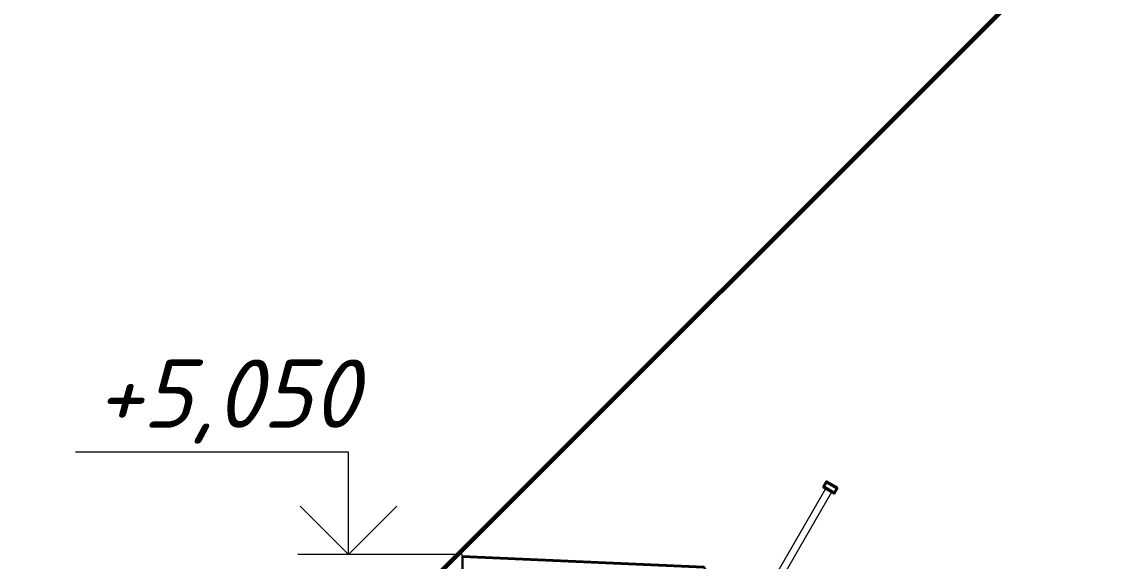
# Model space of a CAD drawing. Header units: millimetres. Extents: x 3914 to 443608, y -156176 to 78197.
# Drawn here: x 432097 to 435319, y 2733 to 4313 of the extents above; entities that cross this region are included whole.
import ezdxf

# ---------------------------------------------------------------- set-up
doc = ezdxf.new("R2010")
doc.units = ezdxf.units.MM
for name, color, linetype, lineweight in [('0) клиннинг', 90, 'Continuous', 60), ('A-GENM', 7, 'Continuous', 9), ('A-GENM-1', 7, 'Continuous', 25), ('G-ANNO-DIMS', 7, 'Continuous', 9), ('G-ANNO-DIMS-1', 7, 'Continuous', 20), ('Ограждение', 7, 'Continuous', 9), ('Ограждение-1', 7, 'Continuous', 25)]:
    doc.layers.add(name, color=color, linetype=linetype, lineweight=lineweight)
doc.styles.add('ISOCPEUR_I_1', font='isocpeui.ttf', dxfattribs={"height": 230})

# ---------------------------------------------------------------- blocks, each defined once
blk = doc.blocks.new('парапет9 - парапет-22867712-АР2_Фасад в А-Г копия 1')
at = {"layer": 'A-GENM-1'}
for p, q in [((6490.5, 5018.9), (5782, 5050)), ((5782, 5050), (5782, 4903)), ((5784, 4903), (5784, 5047.9)), ((5784, 5047.9), (6489.3, 5016.9)), ((6489.3, 5016.9), (6525.8, 4953.8)), ((6527.5, 4954.8), (6490.5, 5018.9)), ((6470.6, 4984), (5839.6, 4984)), ((5839.6, 4984), (5839.6, 4952)), ((5841.6, 4952), (5841.6, 4982)), ((5841.6, 4982), (6468.6, 4982)), ((6468.6, 4982), (6468.6, 4952)), ((6470.6, 4952), (6470.6, 4984)), ((5839.6, 4952), (5841.6, 4952)), ((6468.6, 4952), (6470.6, 4952)), ((6512, 4955.7), (6510.5, 4954.3)), ((6510.5, 4954.3), (6514.5, 4947.3)), ((6516.2, 4948.3), (6512, 4955.7)), ((5810.7, 4911), (5791.9, 4898.7)), ((5793, 4897.1), (5812.2, 4909.5)), ((5812.2, 4909.5), (5810.7, 4911))]:
    blk.add_line(p, q, dxfattribs=at)
for centre, radius, start, end in [((6521, 4951), 7.5, 210, 30), ((6521, 4951), 5.5, 210, 30), ((5789.1, 4903), 7.12, 180, 303), ((5789.1, 4903), 5.12, 180, 303)]:
    blk.add_arc(centre, radius, start, end, dxfattribs=at)
blk = doc.blocks.new('О_Общий_Балясина наклонная_Труба_ГОСТ 8645-68 - О_Общий_Балясина наклонная_Труба_ГОСТ 8645-68-31027892-АР2_Фасад в А-Г копия 1')
at = {"layer": 'Ограждение'}
for p, q in [((6846.2, 5247.6), (6638.7, 4888.2)), ((6863.5, 5237.6), (6656, 4878.2)), ((6846.2, 5247.6), (6863.5, 5237.6)), ((6656, 4878.2), (6638.7, 4888.2))]:
    blk.add_line(p, q, dxfattribs=at)
blk = doc.blocks.new('ОГР_Влож_Поручень_Труба_ГОСТ 8645-68 - ОГР_Влож_Поручень_Труба_ГОСТ 8645-68-31075305-АР2_Фасад в А-Г копия 1')
at = {"layer": 'Ограждение-1'}
for p, q in [((6847.8, 5269.9), (6837.8, 5252.6)), ((6837.8, 5252.6), (6872.4, 5232.6)), ((6841.9, 5253.7), (6848.9, 5265.8)), ((6871.3, 5236.7), (6841.9, 5253.7)), ((6882.4, 5249.9), (6847.8, 5269.9)), ((6848.9, 5265.8), (6878.3, 5248.8)), ((6878.3, 5248.8), (6871.3, 5236.7)), ((6872.4, 5232.6), (6882.4, 5249.9))]:
    blk.add_line(p, q, dxfattribs=at)
blk = doc.blocks.new('Высотные отметки - Стрелка_Верх-17668718-АР2_Фасад в А-Г копия 1')
at = {"layer": 'G-ANNO-DIMS'}
for p, q in [((-1028.2, 600), (-1828.2, 600)), ((-1028.2, 300), (-1028.2, 600)), ((-876.6, 300), (-1176.6, 300))]:
    blk.add_line(p, q, dxfattribs=at)
at = {"layer": 'G-ANNO-DIMS-1'}
for q in [(-1169.7, 441.4), (-886.8, 441.4)]:
    blk.add_line((-1028.2, 300), q, dxfattribs=at)

msp = doc.modelspace()

# ---------------------------------------------------------------- linework, layer by layer
at = {"layer": 'G-ANNO-DIMS'}
for p, q in [((433386.4, 2752.3), (433053.3, 2752.3)), ((433386.4, 2747.2), (433386.4, 2752.3))]:
    msp.add_line(p, q, dxfattribs=at)

# ---------------------------------------------------------------- block references
at = {"layer": 'A-GENM'}
msp.add_blockref('парапет9 - парапет-22867712-АР2_Фасад в А-Г копия 1', (427604.4, -2302.8), dxfattribs=at)
at = {"layer": 'G-ANNO-DIMS'}
msp.add_blockref('Высотные отметки - Стрелка_Верх-17668718-АР2_Фасад в А-Г копия 1', (434081.6, 2452.3), dxfattribs=at)
at = {"layer": 'Ограждение'}
for name in ['ОГР_Влож_Поручень_Труба_ГОСТ 8645-68 - ОГР_Влож_Поручень_Труба_ГОСТ 8645-68-31075305-АР2_Фасад в А-Г копия 1', 'О_Общий_Балясина наклонная_Труба_ГОСТ 8645-68 - О_Общий_Балясина наклонная_Труба_ГОСТ 8645-68-31027892-АР2_Фасад в А-Г копия 1']:
    msp.add_blockref(name, (427604.4, -2302.8), dxfattribs=at)

# ---------------------------------------------------------------- texts
at = {"layer": 'G-ANNO-DIMS', "insert": (432312.7, 3323.6), "char_height": 200, "width": 841.377, "attachment_point": 1, "line_spacing_factor": 1.149209, "style": 'ISOCPEUR_I_1', "bg_fill": 3, "box_fill_scale": 1.25, "bg_fill_color": 256, "bg_fill_true_color": 13158600, "bg_fill_transparency": 0}
msp.add_mtext('+5,050', dxfattribs=at)

# ---------------------------------------------------------------- next in the draw order: hatches: boundary and pattern name
at = {"layer": '0) клиннинг'}
h = msp.add_hatch(dxfattribs=at)
h.set_pattern_fill('ANSI31', color=256, scale=888)
h.paths.add_polyline_path([(437806.4, 11627.2), (427259, 11627.2), (427259, -2302.8), (435034.4, -2302.8), (435034.4, 1357.2), (433414.4, 1357.2), (433409.4, 2718.7), (434034.8, 2718.7), (434024.4, 2482.2), (437806.4, 2482.2)])

doc.saveas('drawing.dxf')
